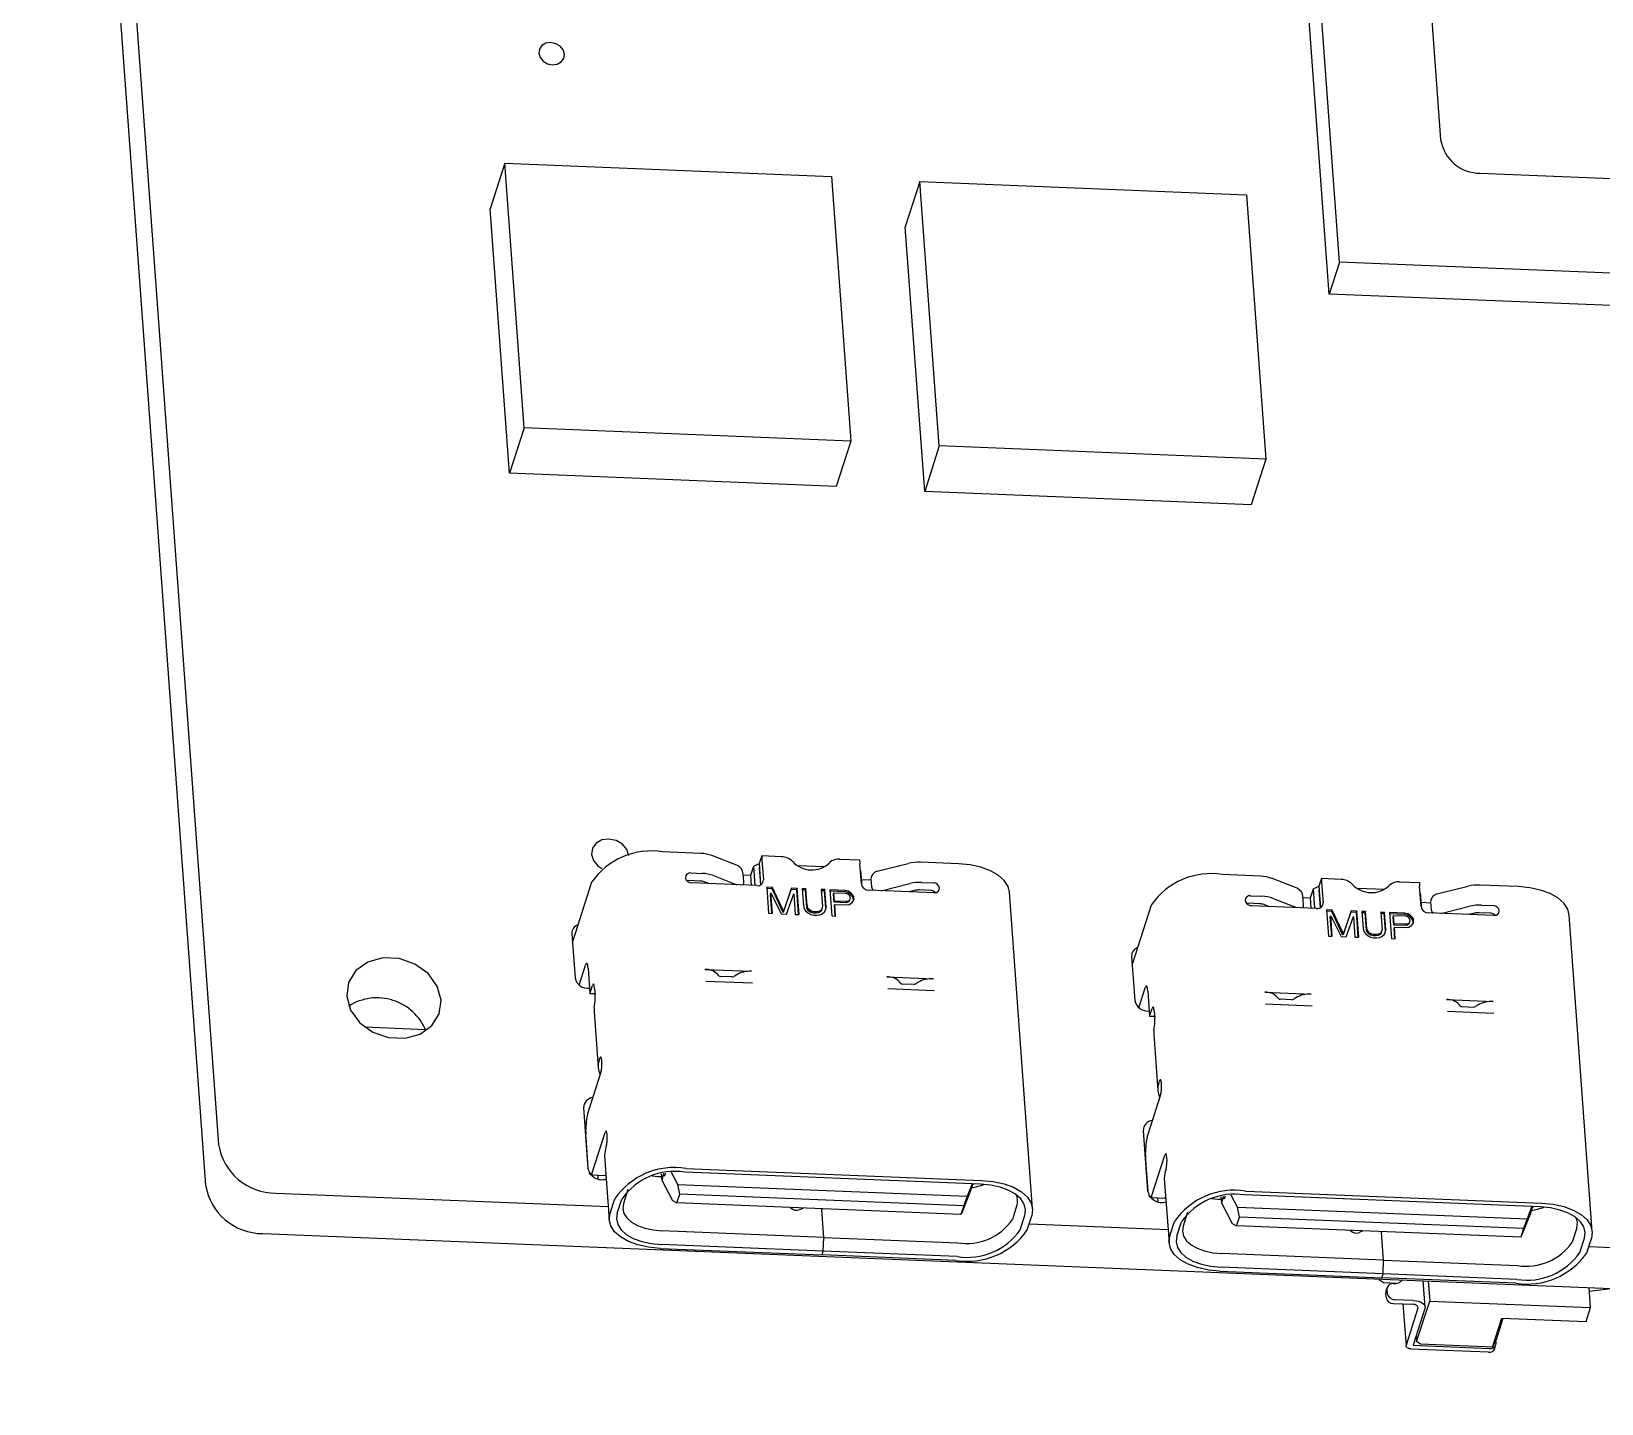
# Model space of a CAD drawing. Header units: millimetres. Extents: x 2 to 1109, y 2 to 430.
# Drawn here: x 417.65 to 450.75, y 46.54 to 75.47 of the extents above; entities that cross this region are included whole.
import ezdxf

# ---------------------------------------------------------------- set-up
doc = ezdxf.new("R2010")
doc.units = ezdxf.units.MM
doc.header["$LTSCALE"] = 0.5
doc.layers.add('几何体', color=7, linetype='Continuous')

msp = doc.modelspace()

# ---------------------------------------------------------------- linework, layer by layer
at = {"layer": '几何体'}
for p, q in [((417.923, 102.245), (421.595, 52.002)), ((417.649, 101.391), (421.321, 51.148)), ((445.222, 70.606), (443.802, 90.037)), ((445.006, 69.934), (443.586, 89.365)), ((446.328, 87.264), (447.357, 73.19)), ((427.631, 72.69), (427.322, 71.729)), ((427.631, 72.69), (434.513, 72.41)), ((428.038, 67.114), (427.631, 72.69)), ((434.513, 72.41), (434.921, 66.834)), ((436.381, 72.308), (436.072, 71.348)), ((436.788, 66.732), (436.381, 72.308)), ((436.381, 72.308), (443.264, 72.028)), ((448.193, 72.482), (464.574, 71.816)), ((443.264, 72.028), (443.671, 66.452)), ((427.729, 66.154), (427.322, 71.729)), ((436.48, 65.772), (436.072, 71.348)), ((445.222, 70.606), (445.006, 69.934)), ((467.838, 69.687), (445.222, 70.606)), ((467.622, 69.015), (445.006, 69.934)), ((428.038, 67.114), (427.729, 66.154)), ((434.921, 66.834), (428.038, 67.114)), ((434.921, 66.834), (434.612, 65.874)), ((436.788, 66.732), (436.48, 65.772)), ((443.671, 66.452), (436.788, 66.732)), ((443.671, 66.452), (443.362, 65.492)), ((434.612, 65.874), (427.729, 66.154)), ((443.362, 65.492), (436.48, 65.772)), ((431.761, 58.141), (430.96, 58.174)), ((432.532, 57.884), (431.996, 58.095)), ((433.044, 58.089), (432.993, 57.929)), ((432.993, 57.929), (432.999, 57.844)), ((433.044, 58.089), (433.05, 58.004)), ((433.463, 58.072), (433.044, 58.089)), ((433.05, 58.004), (433.081, 57.582)), ((434.691, 58.022), (435.109, 58.005)), ((435.109, 58.005), (435.115, 57.921)), ((437.194, 57.92), (436.392, 57.953)), ((431.551, 57.729), (431.792, 57.719)), ((432.027, 57.673), (432.521, 57.479)), ((432.668, 57.543), (432.656, 57.712)), ((432.657, 57.691), (432.815, 57.685)), ((432.815, 57.685), (432.875, 57.872)), ((432.831, 57.466), (432.815, 57.685)), ((432.99, 57.921), (432.875, 57.872)), ((432.905, 57.463), (432.875, 57.872)), ((432.99, 57.921), (433.022, 57.479)), ((432.99, 57.921), (432.993, 57.921)), ((433.026, 57.481), (432.999, 57.844)), ((433.797, 57.888), (434.381, 57.864)), ((435.146, 57.498), (435.115, 57.921)), ((435.136, 57.78), (435.125, 57.788)), ((435.16, 57.45), (435.136, 57.78)), ((435.347, 57.603), (435.36, 57.434)), ((435.479, 57.765), (436.135, 57.927)), ((443.56, 57.661), (442.759, 57.694)), ((444.331, 57.405), (443.795, 57.616)), ((444.843, 57.609), (444.792, 57.449)), ((444.843, 57.609), (444.849, 57.525)), ((445.262, 57.592), (444.843, 57.609)), ((429.459, 57.532), (429.063, 56.299)), ((431.741, 57.559), (431.5, 57.568)), ((432.943, 57.461), (431.566, 57.517)), ((431.931, 57.503), (431.834, 57.54)), ((433.271, 57.423), (433.151, 57.428)), ((433.151, 57.428), (433.191, 56.878)), ((433.263, 57.396), (433.153, 57.401)), ((433.24, 57.308), (433.231, 57.281)), ((433.261, 56.876), (433.231, 57.281)), ((433.271, 56.875), (433.24, 57.308)), ((433.24, 57.308), (433.458, 56.868)), ((433.271, 57.423), (433.263, 57.396)), ((433.498, 56.897), (433.263, 57.396)), ((433.507, 56.924), (433.271, 57.423)), ((433.662, 57.38), (433.498, 56.897)), ((433.671, 57.407), (433.507, 56.924)), ((433.564, 56.863), (433.719, 57.288)), ((433.671, 57.407), (433.662, 57.38)), ((433.782, 57.375), (433.662, 57.38)), ((433.79, 57.402), (433.671, 57.407)), ((433.719, 57.288), (433.751, 56.856)), ((433.79, 57.402), (433.782, 57.375)), ((433.82, 56.853), (433.782, 57.375)), ((433.831, 56.853), (433.79, 57.402)), ((433.977, 57.394), (433.897, 57.397)), ((433.897, 57.397), (433.923, 57.035)), ((433.968, 57.367), (433.899, 57.37)), ((433.977, 57.394), (433.968, 57.367)), ((433.995, 57.005), (433.968, 57.367)), ((434.003, 57.032), (433.977, 57.394)), ((434.376, 57.378), (434.296, 57.381)), ((434.296, 57.381), (434.323, 57.019)), ((434.368, 57.351), (434.298, 57.354)), ((434.376, 57.378), (434.368, 57.351)), ((434.394, 56.989), (434.368, 57.351)), ((434.403, 57.016), (434.376, 57.378)), ((434.802, 57.36), (434.483, 57.373)), ((434.483, 57.373), (434.523, 56.824)), ((434.794, 57.334), (434.485, 57.346)), ((434.567, 57.312), (434.558, 57.285)), ((434.571, 57.11), (434.558, 57.285)), ((434.58, 57.137), (434.567, 57.312)), ((434.567, 57.312), (434.82, 57.302)), ((434.802, 57.36), (434.794, 57.334)), ((434.861, 57.319), (434.794, 57.334)), ((434.87, 57.346), (434.802, 57.36)), ((434.82, 57.302), (434.861, 57.288)), ((434.87, 57.346), (434.861, 57.319)), ((434.917, 57.282), (434.861, 57.319)), ((434.861, 57.288), (434.889, 57.264)), ((434.926, 57.309), (434.87, 57.346)), ((434.926, 57.309), (434.917, 57.282)), ((434.96, 57.234), (434.917, 57.282)), ((434.969, 57.261), (434.926, 57.309)), ((435.15, 57.59), (435.349, 57.582)), ((436.679, 57.309), (435.303, 57.365)), ((435.378, 57.382), (435.392, 57.362)), ((435.561, 57.355), (436.165, 57.505)), ((436.268, 57.36), (436.151, 57.331)), ((436.613, 57.361), (436.371, 57.37)), ((436.423, 57.53), (436.664, 57.521)), ((438.755, 50.647), (438.267, 57.321)), ((444.614, 57.205), (444.674, 57.392)), ((444.789, 57.441), (444.674, 57.392)), ((444.704, 56.983), (444.674, 57.392)), ((444.789, 57.441), (444.822, 56.999)), ((444.789, 57.441), (444.792, 57.441)), ((444.792, 57.449), (444.798, 57.365)), ((444.825, 57.001), (444.798, 57.365)), ((444.849, 57.525), (444.88, 57.102)), ((445.596, 57.408), (446.18, 57.385)), ((446.49, 57.542), (446.908, 57.525)), ((446.908, 57.525), (446.914, 57.441)), ((446.945, 57.018), (446.914, 57.441)), ((446.935, 57.3), (446.924, 57.308)), ((446.959, 56.97), (446.935, 57.3)), ((447.278, 57.285), (447.934, 57.447)), ((448.993, 57.441), (448.191, 57.473)), ((433.923, 57.035), (433.941, 56.976)), ((433.941, 56.976), (433.971, 56.928)), ((434.003, 57.032), (433.995, 57.005)), ((434.011, 56.958), (433.995, 57.005)), ((434.02, 56.985), (434.003, 57.032)), ((434.02, 56.985), (434.011, 56.958)), ((434.041, 56.922), (434.011, 56.958)), ((434.049, 56.948), (434.02, 56.985)), ((434.049, 56.948), (434.041, 56.922)), ((434.091, 56.923), (434.049, 56.948)), ((434.289, 56.939), (434.251, 56.917)), ((434.304, 56.946), (434.28, 56.912)), ((434.289, 56.939), (434.28, 56.912)), ((434.313, 56.973), (434.289, 56.939)), ((434.313, 56.973), (434.304, 56.946)), ((434.323, 57.019), (434.313, 56.973)), ((434.371, 56.912), (434.394, 56.958)), ((434.387, 56.945), (434.394, 56.989)), ((434.394, 56.958), (434.403, 57.016)), ((434.403, 57.016), (434.394, 56.989)), ((434.58, 57.137), (434.571, 57.11)), ((434.824, 57.1), (434.571, 57.11)), ((434.585, 57.066), (434.576, 57.04)), ((434.592, 56.822), (434.576, 57.04)), ((434.833, 57.126), (434.58, 57.137)), ((434.603, 56.821), (434.585, 57.066)), ((434.585, 57.066), (434.825, 57.057)), ((434.833, 57.126), (434.824, 57.1)), ((434.863, 57.11), (434.824, 57.1)), ((434.825, 57.057), (434.89, 57.066)), ((434.872, 57.136), (434.833, 57.126)), ((434.872, 57.136), (434.863, 57.11)), ((434.888, 57.132), (434.863, 57.11)), ((434.897, 57.159), (434.872, 57.136)), ((434.897, 57.159), (434.888, 57.132)), ((434.889, 57.264), (434.905, 57.228)), ((434.89, 57.066), (434.941, 57.099)), ((434.908, 57.193), (434.897, 57.159)), ((434.905, 57.228), (434.908, 57.193)), ((434.941, 57.099), (434.978, 57.144)), ((434.969, 57.261), (434.96, 57.234)), ((434.976, 57.198), (434.96, 57.234)), ((434.985, 57.225), (434.969, 57.261)), ((434.985, 57.225), (434.976, 57.198)), ((434.98, 57.152), (434.976, 57.198)), ((434.977, 57.143), (434.98, 57.152)), ((434.978, 57.144), (434.988, 57.178)), ((434.988, 57.178), (434.98, 57.152)), ((434.988, 57.178), (434.985, 57.225)), ((441.258, 57.052), (440.862, 55.82)), ((443.54, 57.079), (443.299, 57.089)), ((443.35, 57.249), (443.591, 57.239)), ((444.742, 56.982), (443.366, 57.038)), ((443.73, 57.023), (443.634, 57.061)), ((443.826, 57.193), (444.32, 56.999)), ((444.467, 57.064), (444.455, 57.233)), ((444.457, 57.211), (444.614, 57.205)), ((444.63, 56.986), (444.614, 57.205)), ((445.07, 56.943), (444.95, 56.948)), ((444.95, 56.948), (444.991, 56.399)), ((445.07, 56.943), (445.062, 56.916)), ((445.306, 56.444), (445.07, 56.943)), ((446.949, 57.11), (447.148, 57.102)), ((447.146, 57.123), (447.159, 56.954)), ((447.36, 56.875), (447.965, 57.025)), ((448.222, 57.051), (448.463, 57.041)), ((433.191, 56.878), (433.271, 56.875)), ((433.458, 56.868), (433.564, 56.863)), ((433.507, 56.924), (433.498, 56.897)), ((433.751, 56.856), (433.831, 56.853)), ((433.971, 56.928), (434.028, 56.879)), ((434.028, 56.879), (434.083, 56.854)), ((434.082, 56.897), (434.041, 56.922)), ((434.091, 56.923), (434.082, 56.897)), ((434.136, 56.883), (434.082, 56.897)), ((434.083, 56.854), (434.15, 56.84)), ((434.145, 56.91), (434.091, 56.923)), ((434.145, 56.91), (434.136, 56.883)), ((434.19, 56.881), (434.136, 56.883)), ((434.198, 56.907), (434.145, 56.91)), ((434.15, 56.84), (434.203, 56.837)), ((434.198, 56.907), (434.19, 56.881)), ((434.242, 56.89), (434.19, 56.881)), ((434.251, 56.917), (434.198, 56.907)), ((434.203, 56.837), (434.269, 56.846)), ((434.251, 56.917), (434.242, 56.89)), ((434.28, 56.912), (434.242, 56.89)), ((434.269, 56.846), (434.321, 56.868)), ((434.321, 56.868), (434.371, 56.912)), ((434.523, 56.824), (434.603, 56.821)), ((445.062, 56.916), (444.952, 56.921)), ((445.039, 56.828), (445.03, 56.801)), ((445.06, 56.396), (445.03, 56.801)), ((445.07, 56.396), (445.039, 56.828)), ((445.039, 56.828), (445.257, 56.388)), ((445.297, 56.418), (445.062, 56.916)), ((445.461, 56.9), (445.297, 56.418)), ((445.47, 56.927), (445.306, 56.444)), ((445.363, 56.384), (445.518, 56.808)), ((445.47, 56.927), (445.461, 56.9)), ((445.581, 56.895), (445.461, 56.9)), ((445.59, 56.922), (445.47, 56.927)), ((445.518, 56.808), (445.55, 56.376)), ((445.59, 56.922), (445.581, 56.895)), ((445.619, 56.373), (445.581, 56.895)), ((445.63, 56.373), (445.59, 56.922)), ((445.776, 56.914), (445.696, 56.918)), ((445.696, 56.918), (445.723, 56.555)), ((445.767, 56.888), (445.698, 56.89)), ((445.776, 56.914), (445.767, 56.888)), ((445.794, 56.525), (445.767, 56.888)), ((445.802, 56.552), (445.776, 56.914)), ((446.175, 56.898), (446.096, 56.901)), ((446.096, 56.901), (446.122, 56.539)), ((446.167, 56.871), (446.098, 56.874)), ((446.175, 56.898), (446.167, 56.871)), ((446.193, 56.509), (446.167, 56.871)), ((446.202, 56.536), (446.175, 56.898)), ((446.602, 56.881), (446.282, 56.894)), ((446.282, 56.894), (446.322, 56.345)), ((446.593, 56.854), (446.284, 56.867)), ((446.366, 56.832), (446.358, 56.805)), ((446.37, 56.63), (446.358, 56.805)), ((446.379, 56.657), (446.366, 56.832)), ((446.366, 56.832), (446.619, 56.822)), ((446.379, 56.657), (446.37, 56.63)), ((446.623, 56.62), (446.37, 56.63)), ((446.632, 56.647), (446.379, 56.657)), ((446.602, 56.881), (446.593, 56.854)), ((446.66, 56.84), (446.593, 56.854)), ((446.669, 56.866), (446.602, 56.881)), ((446.619, 56.822), (446.66, 56.808)), ((446.632, 56.647), (446.623, 56.62)), ((446.662, 56.63), (446.623, 56.62)), ((446.671, 56.657), (446.632, 56.647)), ((446.669, 56.866), (446.66, 56.84)), ((446.716, 56.802), (446.66, 56.84)), ((446.66, 56.808), (446.688, 56.784)), ((446.671, 56.657), (446.662, 56.63)), ((446.687, 56.652), (446.662, 56.63)), ((446.725, 56.829), (446.669, 56.866)), ((446.696, 56.679), (446.671, 56.657)), ((446.696, 56.679), (446.687, 56.652)), ((446.688, 56.784), (446.704, 56.748)), ((446.689, 56.586), (446.74, 56.619)), ((446.707, 56.713), (446.696, 56.679)), ((446.704, 56.748), (446.707, 56.713)), ((446.725, 56.829), (446.716, 56.802)), ((446.76, 56.754), (446.716, 56.802)), ((446.768, 56.781), (446.725, 56.829)), ((446.74, 56.619), (446.777, 56.664)), ((446.768, 56.781), (446.76, 56.754)), ((446.775, 56.719), (446.76, 56.754)), ((446.784, 56.745), (446.768, 56.781)), ((446.784, 56.745), (446.775, 56.719)), ((446.779, 56.672), (446.775, 56.719)), ((446.776, 56.663), (446.779, 56.672)), ((446.777, 56.664), (446.787, 56.698)), ((446.787, 56.698), (446.779, 56.672)), ((446.787, 56.698), (446.784, 56.745)), ((448.479, 56.83), (447.102, 56.886)), ((447.177, 56.902), (447.191, 56.882)), ((448.068, 56.88), (447.95, 56.851)), ((448.412, 56.881), (448.17, 56.891)), ((450.554, 50.168), (450.066, 56.842)), ((429.044, 56.448), (429.112, 55.519)), ((444.991, 56.399), (445.07, 56.396)), ((445.257, 56.388), (445.363, 56.384)), ((445.306, 56.444), (445.297, 56.418)), ((445.55, 56.376), (445.63, 56.373)), ((445.723, 56.555), (445.74, 56.496)), ((445.74, 56.496), (445.77, 56.449)), ((445.77, 56.449), (445.827, 56.4)), ((445.802, 56.552), (445.794, 56.525)), ((445.811, 56.478), (445.794, 56.525)), ((445.819, 56.505), (445.802, 56.552)), ((445.819, 56.505), (445.811, 56.478)), ((445.84, 56.442), (445.811, 56.478)), ((445.848, 56.469), (445.819, 56.505)), ((445.827, 56.4), (445.882, 56.374)), ((445.848, 56.469), (445.84, 56.442)), ((445.881, 56.417), (445.84, 56.442)), ((445.89, 56.444), (445.848, 56.469)), ((445.89, 56.444), (445.881, 56.417)), ((445.936, 56.403), (445.881, 56.417)), ((445.882, 56.374), (445.949, 56.36)), ((445.944, 56.43), (445.89, 56.444)), ((445.944, 56.43), (445.936, 56.403)), ((445.989, 56.401), (445.936, 56.403)), ((445.997, 56.428), (445.944, 56.43)), ((445.949, 56.36), (446.003, 56.358)), ((445.997, 56.428), (445.989, 56.401)), ((446.041, 56.411), (445.989, 56.401)), ((446.05, 56.437), (445.997, 56.428)), ((446.003, 56.358), (446.068, 56.367)), ((446.05, 56.437), (446.041, 56.411)), ((446.079, 56.432), (446.041, 56.411)), ((446.088, 56.459), (446.05, 56.437)), ((446.068, 56.367), (446.12, 56.388)), ((446.104, 56.466), (446.079, 56.432)), ((446.088, 56.459), (446.079, 56.432)), ((446.112, 56.493), (446.088, 56.459)), ((446.112, 56.493), (446.104, 56.466)), ((446.122, 56.539), (446.112, 56.493)), ((446.12, 56.388), (446.17, 56.432)), ((446.17, 56.432), (446.193, 56.478)), ((446.187, 56.466), (446.193, 56.509)), ((446.193, 56.478), (446.202, 56.536)), ((446.202, 56.536), (446.193, 56.509)), ((446.322, 56.345), (446.402, 56.341)), ((446.384, 56.587), (446.375, 56.56)), ((446.391, 56.342), (446.375, 56.56)), ((446.402, 56.341), (446.384, 56.587)), ((446.384, 56.587), (446.624, 56.577)), ((446.624, 56.577), (446.689, 56.586)), ((440.843, 55.969), (440.911, 55.039)), ((429.196, 55.366), (429.331, 55.788)), ((429.384, 55.718), (429.422, 55.19)), ((431.848, 55.695), (432.828, 55.655)), ((429.422, 55.19), (429.475, 55.353)), ((429.521, 55.291), (429.531, 55.164)), ((432.847, 55.402), (431.867, 55.441)), ((432.138, 55.561), (432.114, 55.592)), ((432.415, 55.537), (432.176, 55.546)), ((432.504, 55.576), (432.461, 55.548)), ((435.683, 55.539), (436.663, 55.499)), ((436.681, 55.246), (435.702, 55.286)), ((435.973, 55.405), (435.949, 55.436)), ((436.011, 55.391), (436.25, 55.381)), ((436.339, 55.421), (436.296, 55.392)), ((440.995, 54.886), (441.131, 55.308)), ((429.422, 55.19), (429.529, 55.186)), ((441.183, 55.238), (441.222, 54.71)), ((443.648, 55.215), (444.627, 55.175)), ((444.646, 54.922), (443.666, 54.962)), ((443.937, 55.081), (443.914, 55.113)), ((444.214, 55.057), (443.975, 55.067)), ((444.303, 55.097), (444.261, 55.068)), ((447.482, 55.059), (448.462, 55.019)), ((447.772, 54.926), (447.748, 54.957)), ((424.358, 54.935), (424.348, 54.906)), ((429.511, 54.806), (429.597, 53.623)), ((441.222, 54.71), (441.274, 54.873)), ((441.222, 54.71), (441.328, 54.706)), ((441.321, 54.811), (441.33, 54.684)), ((448.481, 54.766), (447.501, 54.806)), ((447.81, 54.911), (448.049, 54.901)), ((448.138, 54.941), (448.095, 54.912)), ((424.673, 54.483), (425.955, 54.43)), ((441.31, 54.326), (441.397, 53.143)), ((429.616, 53.77), (429.633, 53.823)), ((429.655, 53.528), (429.374, 52.653)), ((441.415, 53.29), (441.432, 53.344)), ((441.454, 53.048), (441.173, 52.174)), ((429.288, 52.775), (429.381, 51.507)), ((429.335, 52.267), (429.358, 52.56)), ((429.334, 52.154), (429.382, 51.499)), ((429.466, 51.386), (429.747, 52.26)), ((441.087, 52.295), (441.18, 51.028)), ((441.134, 51.787), (441.157, 52.08)), ((429.733, 51.764), (429.832, 50.413)), ((429.769, 51.965), (429.752, 51.911)), ((441.133, 51.674), (441.181, 51.019)), ((441.265, 50.906), (441.546, 51.781)), ((429.382, 51.493), (429.382, 51.499)), ((429.445, 51.367), (429.41, 51.414)), ((429.451, 51.363), (429.746, 51.351)), ((429.6, 51.274), (429.594, 51.357)), ((429.762, 51.375), (429.761, 51.374)), ((430.858, 51.325), (430.736, 51.335)), ((430.931, 51.322), (430.858, 51.325)), ((430.926, 51.382), (430.936, 51.252)), ((430.977, 51.379), (430.936, 51.252)), ((431.001, 51.339), (430.982, 51.375)), ((431.001, 51.339), (431.019, 51.398)), ((431.273, 51.163), (431.141, 51.413)), ((437.656, 51.166), (431.422, 51.42)), ((431.447, 51.5), (437.681, 51.246)), ((441.568, 51.485), (441.551, 51.431)), ((422.802, 50.98), (429.811, 50.695)), ((430.225, 51.055), (430.13, 50.758)), ((430.936, 51.252), (431.163, 50.821)), ((431.316, 50.954), (431.273, 51.163)), ((431.273, 51.163), (437.379, 50.914)), ((437.269, 50.573), (437.435, 50.987)), ((437.483, 51.173), (437.379, 50.914)), ((437.477, 51.119), (437.435, 50.987)), ((437.461, 51.077), (437.486, 51.157)), ((437.478, 51.119), (437.461, 51.077)), ((437.484, 51.129), (437.512, 51.172)), ((441.182, 51.013), (441.181, 51.019)), ((441.532, 51.285), (441.631, 49.933)), ((443.247, 51.02), (449.48, 50.767)), ((429.85, 50.559), (429.946, 50.858)), ((429.998, 50.553), (430.094, 50.852)), ((431.163, 50.821), (431.257, 50.772)), ((431.257, 50.772), (431.316, 50.954)), ((437.245, 50.529), (431.257, 50.772)), ((437.304, 50.71), (431.316, 50.954)), ((433.845, 50.631), (433.915, 50.664)), ((434.306, 50.648), (434.311, 50.624)), ((437.304, 50.71), (437.245, 50.529)), ((437.379, 50.914), (437.304, 50.71)), ((438.426, 50.724), (438.33, 50.425)), ((441.245, 50.887), (441.209, 50.935)), ((441.25, 50.883), (441.545, 50.871)), ((441.399, 50.794), (441.393, 50.877)), ((441.561, 50.896), (441.56, 50.894)), ((442.658, 50.846), (442.535, 50.855)), ((442.73, 50.843), (442.658, 50.846)), ((442.725, 50.902), (442.735, 50.772)), ((442.776, 50.9), (442.735, 50.772)), ((442.735, 50.772), (442.963, 50.341)), ((442.8, 50.86), (442.781, 50.895)), ((442.8, 50.86), (442.819, 50.918)), ((443.072, 50.683), (442.94, 50.933)), ((443.115, 50.474), (443.072, 50.683)), ((443.072, 50.683), (449.178, 50.435)), ((449.455, 50.687), (443.221, 50.94)), ((449.282, 50.694), (449.178, 50.435)), ((449.26, 50.597), (449.286, 50.677)), ((449.283, 50.649), (449.311, 50.692)), ((434.354, 50.046), (434.311, 50.624)), ((437.245, 50.529), (437.269, 50.573)), ((438.493, 50.208), (438.589, 50.507)), ((438.641, 50.202), (438.737, 50.501)), ((438.683, 50.334), (441.611, 50.215)), ((441.649, 50.08), (441.745, 50.378)), ((441.797, 50.074), (441.893, 50.372)), ((442.024, 50.575), (441.929, 50.279)), ((442.963, 50.341), (443.057, 50.292)), ((443.057, 50.292), (443.115, 50.474)), ((449.103, 50.23), (443.115, 50.474)), ((449.069, 50.093), (449.234, 50.508)), ((449.178, 50.435), (449.103, 50.23)), ((449.276, 50.639), (449.234, 50.508)), ((449.277, 50.639), (449.26, 50.597)), ((422.528, 50.126), (510.702, 46.541)), ((434.354, 50.046), (430.942, 50.185)), ((434.343, 49.755), (434.354, 50.046)), ((434.354, 50.046), (437.176, 49.931)), ((449.045, 50.049), (443.057, 50.292)), ((445.644, 50.152), (445.714, 50.184)), ((446.105, 50.168), (446.111, 50.145)), ((446.153, 49.566), (446.111, 50.145)), ((449.103, 50.23), (449.045, 50.049)), ((449.045, 50.049), (449.069, 50.093)), ((450.225, 50.244), (450.129, 49.945)), ((450.292, 49.728), (450.388, 50.027)), ((450.44, 49.722), (450.536, 50.021)), ((430.906, 49.814), (434.318, 49.675)), ((434.343, 49.755), (430.931, 49.894)), ((434.318, 49.675), (434.343, 49.755)), ((437.14, 49.56), (434.318, 49.675)), ((437.165, 49.64), (434.343, 49.755)), ((446.153, 49.566), (442.741, 49.705)), ((450.482, 49.854), (510.976, 47.395)), ((442.705, 49.334), (446.117, 49.195)), ((446.143, 49.275), (442.731, 49.414)), ((446.143, 49.275), (446.153, 49.566)), ((446.153, 49.566), (448.975, 49.452)), ((446.069, 49.169), (446.07, 49.144)), ((446.07, 49.144), (446.078, 49.168)), ((446.152, 49.086), (446.07, 49.144)), ((446.117, 49.195), (446.143, 49.275)), ((448.939, 49.08), (446.117, 49.195)), ((448.964, 49.16), (446.143, 49.275)), ((446.428, 49.075), (446.152, 49.086)), ((447.029, 48.578), (446.989, 49.131)), ((447.095, 49.127), (447.126, 48.702)), ((446.206, 48.785), (446.2, 48.869)), ((446.23, 48.989), (446.204, 48.909)), ((446.225, 48.949), (446.231, 48.865)), ((446.781, 48.716), (446.388, 48.732)), ((446.851, 47.848), (447.126, 48.702)), ((447.126, 48.702), (450.518, 48.564)), ((450.518, 48.564), (450.487, 48.989)), ((450.493, 48.909), (450.943, 48.971)), ((446.362, 48.652), (446.756, 48.636)), ((446.562, 48.644), (446.627, 47.759)), ((446.878, 48.55), (446.629, 47.776)), ((447.025, 48.544), (446.776, 47.77)), ((448.447, 47.729), (448.644, 48.343)), ((448.533, 47.894), (448.676, 48.342)), ((448.644, 48.343), (450.424, 48.271)), ((450.424, 48.271), (450.518, 48.564)), ((446.898, 47.684), (446.751, 47.69)), ((446.776, 47.77), (446.924, 47.764)), ((446.842, 47.975), (446.851, 47.848)), ((446.933, 47.791), (446.851, 47.848)), ((448.363, 47.625), (446.898, 47.684)), ((446.924, 47.764), (448.389, 47.705)), ((448.447, 47.729), (446.933, 47.791)), ((448.447, 47.729), (448.533, 47.894)), ((448.497, 47.706), (448.523, 47.786)), ((448.527, 47.826), (448.523, 47.877))]:
    msp.add_line(p, q, dxfattribs=at)
at = {"layer": '几何体', "flags": 128}
for points in [[(428.885, 74.99), (428.858, 75.08), (428.794, 75.158), (428.702, 75.212), (428.598, 75.234), (428.496, 75.22), (428.411, 75.173), (428.358, 75.1), (428.344, 75.012), (428.371, 74.923), (428.435, 74.845), (428.527, 74.791), (428.632, 74.769), (428.734, 74.783), (428.818, 74.829), (428.871, 74.902), (428.885, 74.99)], [(430.243, 58.089), (430.203, 58.22), (430.11, 58.333), (429.977, 58.411), (429.825, 58.443), (429.676, 58.424), (429.554, 58.356), (429.477, 58.249), (429.456, 58.121), (429.496, 57.991), (429.589, 57.878), (429.672, 57.822)], [(431.551, 57.729), (431.505, 57.722), (431.466, 57.701), (431.442, 57.668), (431.436, 57.628), (431.448, 57.587), (431.477, 57.552), (431.519, 57.527), (431.566, 57.517)], [(438.267, 57.321), (438.237, 57.444), (438.157, 57.569), (438.032, 57.68), (437.866, 57.774), (437.666, 57.848), (437.439, 57.897), (437.194, 57.92)], [(431.464, 57.565), (431.476, 57.567), (431.5, 57.568)], [(436.679, 57.309), (436.726, 57.316), (436.764, 57.337), (436.788, 57.37), (436.795, 57.41), (436.782, 57.451), (436.753, 57.486), (436.712, 57.511), (436.664, 57.521)], [(450.066, 56.842), (450.036, 56.964), (449.956, 57.089), (449.831, 57.201), (449.665, 57.295), (449.465, 57.368), (449.238, 57.417), (448.993, 57.441)], [(443.35, 57.249), (443.304, 57.243), (443.265, 57.221), (443.241, 57.188), (443.235, 57.148), (443.247, 57.107), (443.276, 57.072), (443.318, 57.048), (443.366, 57.038)], [(443.263, 57.085), (443.275, 57.088), (443.299, 57.089)], [(448.479, 56.83), (448.525, 56.836), (448.563, 56.857), (448.587, 56.89), (448.594, 56.93), (448.581, 56.971), (448.552, 57.006), (448.511, 57.031), (448.463, 57.041)], [(429.057, 56.277), (429.058, 56.281), (429.063, 56.299)], [(426.284, 55.05), (426.203, 55.344), (426.011, 55.607), (425.733, 55.809), (425.402, 55.923), (425.057, 55.937), (424.74, 55.849), (424.49, 55.669), (424.336, 55.42), (424.298, 55.13), (424.379, 54.836), (424.57, 54.572), (424.848, 54.371), (425.18, 54.257), (425.525, 54.243), (425.841, 54.331), (426.092, 54.511), (426.245, 54.76), (426.284, 55.05)], [(429.384, 55.718), (429.38, 55.753), (429.376, 55.782), (429.37, 55.803), (429.363, 55.817), (429.355, 55.823), (429.347, 55.82), (429.339, 55.808), (429.331, 55.788)], [(440.856, 55.797), (440.857, 55.802), (440.862, 55.82)], [(429.521, 55.291), (429.518, 55.322), (429.514, 55.347), (429.509, 55.367), (429.503, 55.379), (429.496, 55.384), (429.489, 55.381), (429.482, 55.37), (429.475, 55.353)], [(441.183, 55.238), (441.18, 55.273), (441.175, 55.302), (441.169, 55.324), (441.162, 55.338), (441.154, 55.343), (441.146, 55.34), (441.138, 55.328), (441.131, 55.308)], [(429.514, 54.888), (429.52, 54.929), (429.527, 54.986)], [(429.514, 54.888), (429.51, 54.82), (429.511, 54.806)], [(441.321, 54.811), (441.317, 54.842), (441.313, 54.867), (441.308, 54.887), (441.302, 54.899), (441.295, 54.904), (441.288, 54.901), (441.281, 54.891), (441.274, 54.873)], [(441.313, 54.408), (441.309, 54.34), (441.31, 54.326)], [(441.313, 54.408), (441.319, 54.449), (441.326, 54.506)], [(429.655, 53.528), (429.665, 53.575), (429.673, 53.637), (429.676, 53.705), (429.674, 53.769), (429.667, 53.818), (429.657, 53.846), (429.645, 53.848), (429.633, 53.823)], [(441.454, 53.048), (441.464, 53.095), (441.472, 53.157), (441.475, 53.225), (441.473, 53.289), (441.467, 53.339), (441.457, 53.366), (441.444, 53.368), (441.432, 53.344)], [(429.769, 51.965), (429.779, 52.012), (429.787, 52.074), (429.79, 52.142), (429.788, 52.206), (429.782, 52.255), (429.772, 52.283), (429.76, 52.285), (429.747, 52.26)], [(429.752, 51.911), (429.733, 51.775), (429.733, 51.764)], [(441.568, 51.485), (441.579, 51.532), (441.586, 51.594), (441.589, 51.663), (441.587, 51.726), (441.581, 51.776), (441.571, 51.803), (441.559, 51.805), (441.546, 51.781)], [(429.466, 51.386), (429.464, 51.379), (429.461, 51.373), (429.458, 51.368), (429.456, 51.365), (429.453, 51.363), (429.45, 51.363), (429.448, 51.364), (429.445, 51.367)], [(429.746, 51.351), (429.748, 51.351), (429.751, 51.353), (429.753, 51.356), (429.756, 51.361), (429.759, 51.367), (429.761, 51.374)], [(441.551, 51.431), (441.532, 51.295), (441.532, 51.285)], [(438.589, 50.507), (438.606, 50.627), (438.579, 50.745), (438.508, 50.855), (438.397, 50.954), (438.251, 51.037), (438.073, 51.102), (437.872, 51.146), (437.656, 51.166)], [(437.681, 51.246), (437.926, 51.223), (438.153, 51.174), (438.354, 51.101), (438.52, 51.006), (438.645, 50.895), (438.725, 50.77), (438.756, 50.637), (438.737, 50.501)], [(430.13, 50.758), (430.115, 50.654), (430.139, 50.551), (430.2, 50.455), (430.297, 50.369), (430.424, 50.297), (430.578, 50.241), (430.753, 50.203), (430.942, 50.185)], [(441.265, 50.906), (441.263, 50.899), (441.26, 50.893), (441.258, 50.889), (441.255, 50.885), (441.252, 50.884), (441.25, 50.883), (441.247, 50.884), (441.245, 50.887)], [(441.545, 50.871), (441.547, 50.872), (441.55, 50.873), (441.553, 50.877), (441.555, 50.881), (441.558, 50.887), (441.56, 50.894)], [(450.388, 50.027), (450.405, 50.148), (450.378, 50.265), (450.307, 50.376), (450.197, 50.474), (450.05, 50.558), (449.872, 50.622), (449.672, 50.666), (449.455, 50.687)], [(449.48, 50.767), (449.726, 50.743), (449.953, 50.694), (450.153, 50.621), (450.319, 50.527), (450.444, 50.415), (450.524, 50.29), (450.555, 50.157), (450.536, 50.021)], [(430.906, 49.814), (430.661, 49.837), (430.434, 49.886), (430.233, 49.959), (430.067, 50.054), (429.942, 50.165), (429.862, 50.29), (429.831, 50.423), (429.85, 50.559)], [(429.998, 50.553), (429.981, 50.433), (430.008, 50.315), (430.079, 50.205), (430.19, 50.106), (430.336, 50.023), (430.514, 49.958), (430.715, 49.914), (430.931, 49.894)], [(442.705, 49.334), (442.46, 49.357), (442.233, 49.407), (442.032, 49.48), (441.866, 49.574), (441.741, 49.685), (441.661, 49.81), (441.631, 49.943), (441.649, 50.08)], [(441.797, 50.074), (441.78, 49.953), (441.808, 49.835), (441.878, 49.725), (441.989, 49.626), (442.136, 49.543), (442.313, 49.478), (442.514, 49.435), (442.731, 49.414)], [(441.929, 50.279), (441.914, 50.174), (441.938, 50.072), (441.999, 49.976), (442.096, 49.89), (442.223, 49.817), (442.378, 49.761), (442.552, 49.723), (442.741, 49.705)], [(446.204, 48.909), (446.201, 48.894), (446.2, 48.869)], [(446.781, 48.716), (446.838, 48.711), (446.89, 48.699), (446.937, 48.682), (446.975, 48.661), (447.004, 48.635), (447.022, 48.606), (447.029, 48.576), (447.025, 48.544)], [(446.878, 48.55), (446.88, 48.566), (446.876, 48.581), (446.867, 48.596), (446.853, 48.608), (446.833, 48.619), (446.81, 48.628), (446.784, 48.633), (446.756, 48.636)], [(446.751, 47.69), (446.722, 47.693), (446.696, 47.699), (446.673, 47.707), (446.654, 47.718), (446.64, 47.731), (446.63, 47.745), (446.627, 47.761), (446.629, 47.776)]]:
    msp.add_lwpolyline(points, dxfattribs=at)
at = {"layer": '几何体'}
for centre, radius, start, end in [((448.189, 73.325), 0.843, 189.2489, 270.2433), ((430.716, 56.668), 1.525, 80.788, 145.5035), ((431.741, 57.413), 0.728, 69.5218, 88.3896), ((433.448, 57.717), 0.355, 47.3924, 87.6978), ((433.472, 57.747), 0.317, 44.082, 46.9122), ((434.099, 58.334), 0.542, 222.5624, 312.781), ((434.636, 57.786), 0.226, 134.6874, 138.2409), ((434.671, 57.737), 0.286, 86.1009, 132.8368), ((436.354, 57.029), 0.925, 87.6782, 103.7514), ((431.772, 56.991), 0.728, 69.5218, 88.3896), ((432.443, 57.69), 0.214, 6.1535, 65.5045), ((435.514, 57.601), 0.167, 102.3116, 179.4713), ((442.515, 56.189), 1.525, 80.788, 145.5035), ((443.54, 56.933), 0.728, 69.5218, 88.3896), ((431.733, 57.267), 0.291, 69.5218, 88.3896), ((432.58, 57.531), 0.089, 319.7143, 8.1261), ((432.96, 57.581), 0.121, 261.982, 0.2837), ((435.302, 57.524), 0.158, 189.2489, 270.2433), ((435.459, 57.44), 0.1, 183.4101, 231.6787), ((436.385, 56.606), 0.925, 87.6782, 103.7514), ((436.356, 57.001), 0.37, 87.6782, 103.7514), ((436.607, 57.215), 0.146, 42.1539, 87.9373), ((444.242, 57.21), 0.214, 6.1535, 65.5045), ((445.247, 57.238), 0.355, 47.3924, 87.6978), ((445.271, 57.267), 0.317, 44.082, 46.9122), ((445.898, 57.855), 0.542, 222.5624, 312.781), ((446.435, 57.306), 0.226, 134.6874, 138.2409), ((446.47, 57.257), 0.286, 86.1009, 132.8368), ((447.313, 57.122), 0.167, 102.3116, 179.4713), ((448.154, 56.549), 0.925, 87.6782, 103.7514), ((443.532, 56.788), 0.291, 69.5218, 88.3896), ((443.571, 56.511), 0.728, 69.5218, 88.3896), ((444.379, 57.051), 0.089, 319.7143, 8.1261), ((444.759, 57.102), 0.121, 261.982, 0.2837), ((447.101, 57.044), 0.158, 189.2489, 270.2433), ((447.259, 56.96), 0.1, 183.4101, 231.6787), ((448.184, 56.127), 0.925, 87.6782, 103.7514), ((429.228, 56.458), 0.184, 108.4486, 183.1169), ((448.156, 56.521), 0.37, 87.6782, 103.7514), ((448.406, 56.735), 0.146, 42.1539, 87.9373), ((441.027, 55.979), 0.184, 108.4486, 183.1169), ((431.864, 55.339), 0.356, 45.2846, 92.5009), ((432.793, 55.092), 0.564, 86.4412, 120.8364), ((429.378, 55.567), 0.27, 190.1934, 277.7724), ((432.174, 55.597), 0.0508, 225.2846, 272.5009), ((432.42, 55.617), 0.0806, 266.4412, 300.8364), ((435.699, 55.183), 0.356, 45.2846, 92.5009), ((436.008, 55.441), 0.0508, 225.2846, 272.5009), ((436.255, 55.461), 0.0806, 266.4412, 300.8364), ((436.628, 54.936), 0.564, 86.4412, 120.8364), ((424.936, 53.986), 1.11, 22.0087, 122.3707), ((428.493, 55.097), 1.04, 353.8583, 3.6711), ((441.177, 55.087), 0.27, 190.1934, 277.7724), ((443.663, 54.86), 0.356, 45.2846, 92.5009), ((443.973, 55.118), 0.0508, 225.2846, 272.5009), ((444.219, 55.137), 0.0806, 266.4412, 300.8364), ((444.592, 54.612), 0.564, 86.4412, 120.8364), ((447.498, 54.704), 0.356, 45.2846, 92.5009), ((448.427, 54.456), 0.564, 86.4412, 120.8364), ((440.292, 54.618), 1.04, 353.8583, 3.6711), ((447.807, 54.962), 0.0508, 225.2846, 272.5009), ((448.054, 54.982), 0.0806, 266.4412, 300.8364), ((429.978, 53.651), 0.382, 161.8364, 207.0366), ((429.503, 52.779), 0.214, 95.3085, 181.2134), ((441.777, 53.171), 0.382, 161.8364, 207.0366), ((429.809, 52.533), 0.451, 164.5873, 176.6654), ((441.302, 52.299), 0.214, 95.3085, 181.2134), ((422.797, 52.197), 1.218, 189.2489, 270.2433), ((430.103, 52.204), 0.77, 175.2942, 183.7098), ((441.608, 52.054), 0.451, 164.5873, 176.6654), ((441.902, 51.724), 0.77, 175.2942, 183.7098), ((429.674, 51.56), 0.298, 190.183, 288.4453), ((431.203, 49.994), 1.525, 80.788, 145.5035), ((431.206, 50.088), 1.349, 80.788, 145.5035), ((431.072, 51.475), 0.135, 219.4055, 227.9569), ((431.08, 51.484), 0.147, 228.013, 239.8591), ((422.523, 51.344), 1.218, 189.2489, 270.2433), ((437.196, 52.771), 1.698, 279.1534, 288.5516), ((437.405, 51.18), 0.0937, 319.8084, 327.2149), ((441.474, 51.08), 0.298, 190.183, 288.4453), ((443.002, 49.515), 1.525, 80.788, 145.5035), ((433.777, 50.782), 0.166, 220.3913, 294.3969), ((433.777, 50.782), 0.166, 220.3913, 294.3969), ((438.148, 50.815), 0.293, 341.8217, 26.5381), ((443.005, 49.608), 1.349, 80.788, 145.5035), ((442.871, 50.996), 0.135, 219.4055, 227.9569), ((442.879, 51.005), 0.147, 228.013, 239.8591), ((448.996, 52.29), 1.697, 279.2996, 288.554), ((449.205, 50.7), 0.0937, 319.8084, 327.2149), ((437.363, 51.089), 1.173, 260.788, 325.5035), ((449.947, 50.336), 0.293, 341.8217, 26.5381), ((437.384, 51.066), 1.525, 260.788, 325.5035), ((437.381, 50.972), 1.349, 260.788, 325.5035), ((445.576, 50.302), 0.166, 220.3913, 294.3969), ((445.576, 50.302), 0.166, 220.3913, 294.3969), ((449.183, 50.586), 1.525, 260.788, 325.5035), ((449.18, 50.492), 1.349, 260.788, 325.5035), ((449.163, 50.61), 1.173, 260.788, 325.5035), ((446.347, 48.95), 0.121, 81.982, 180.2837), ((446.383, 49.296), 0.227, 265.0658, 319.5408), ((446.362, 48.81), 0.158, 189.2489, 270.2433), ((446.387, 48.89), 0.158, 189.2489, 270.2433), ((448.379, 47.75), 0.126, 262.976, 339.3986), ((448.406, 47.825), 0.121, 261.982, 0.2837)]:
    msp.add_arc(centre, radius, start, end, dxfattribs=at)

doc.saveas('drawing.dxf')
